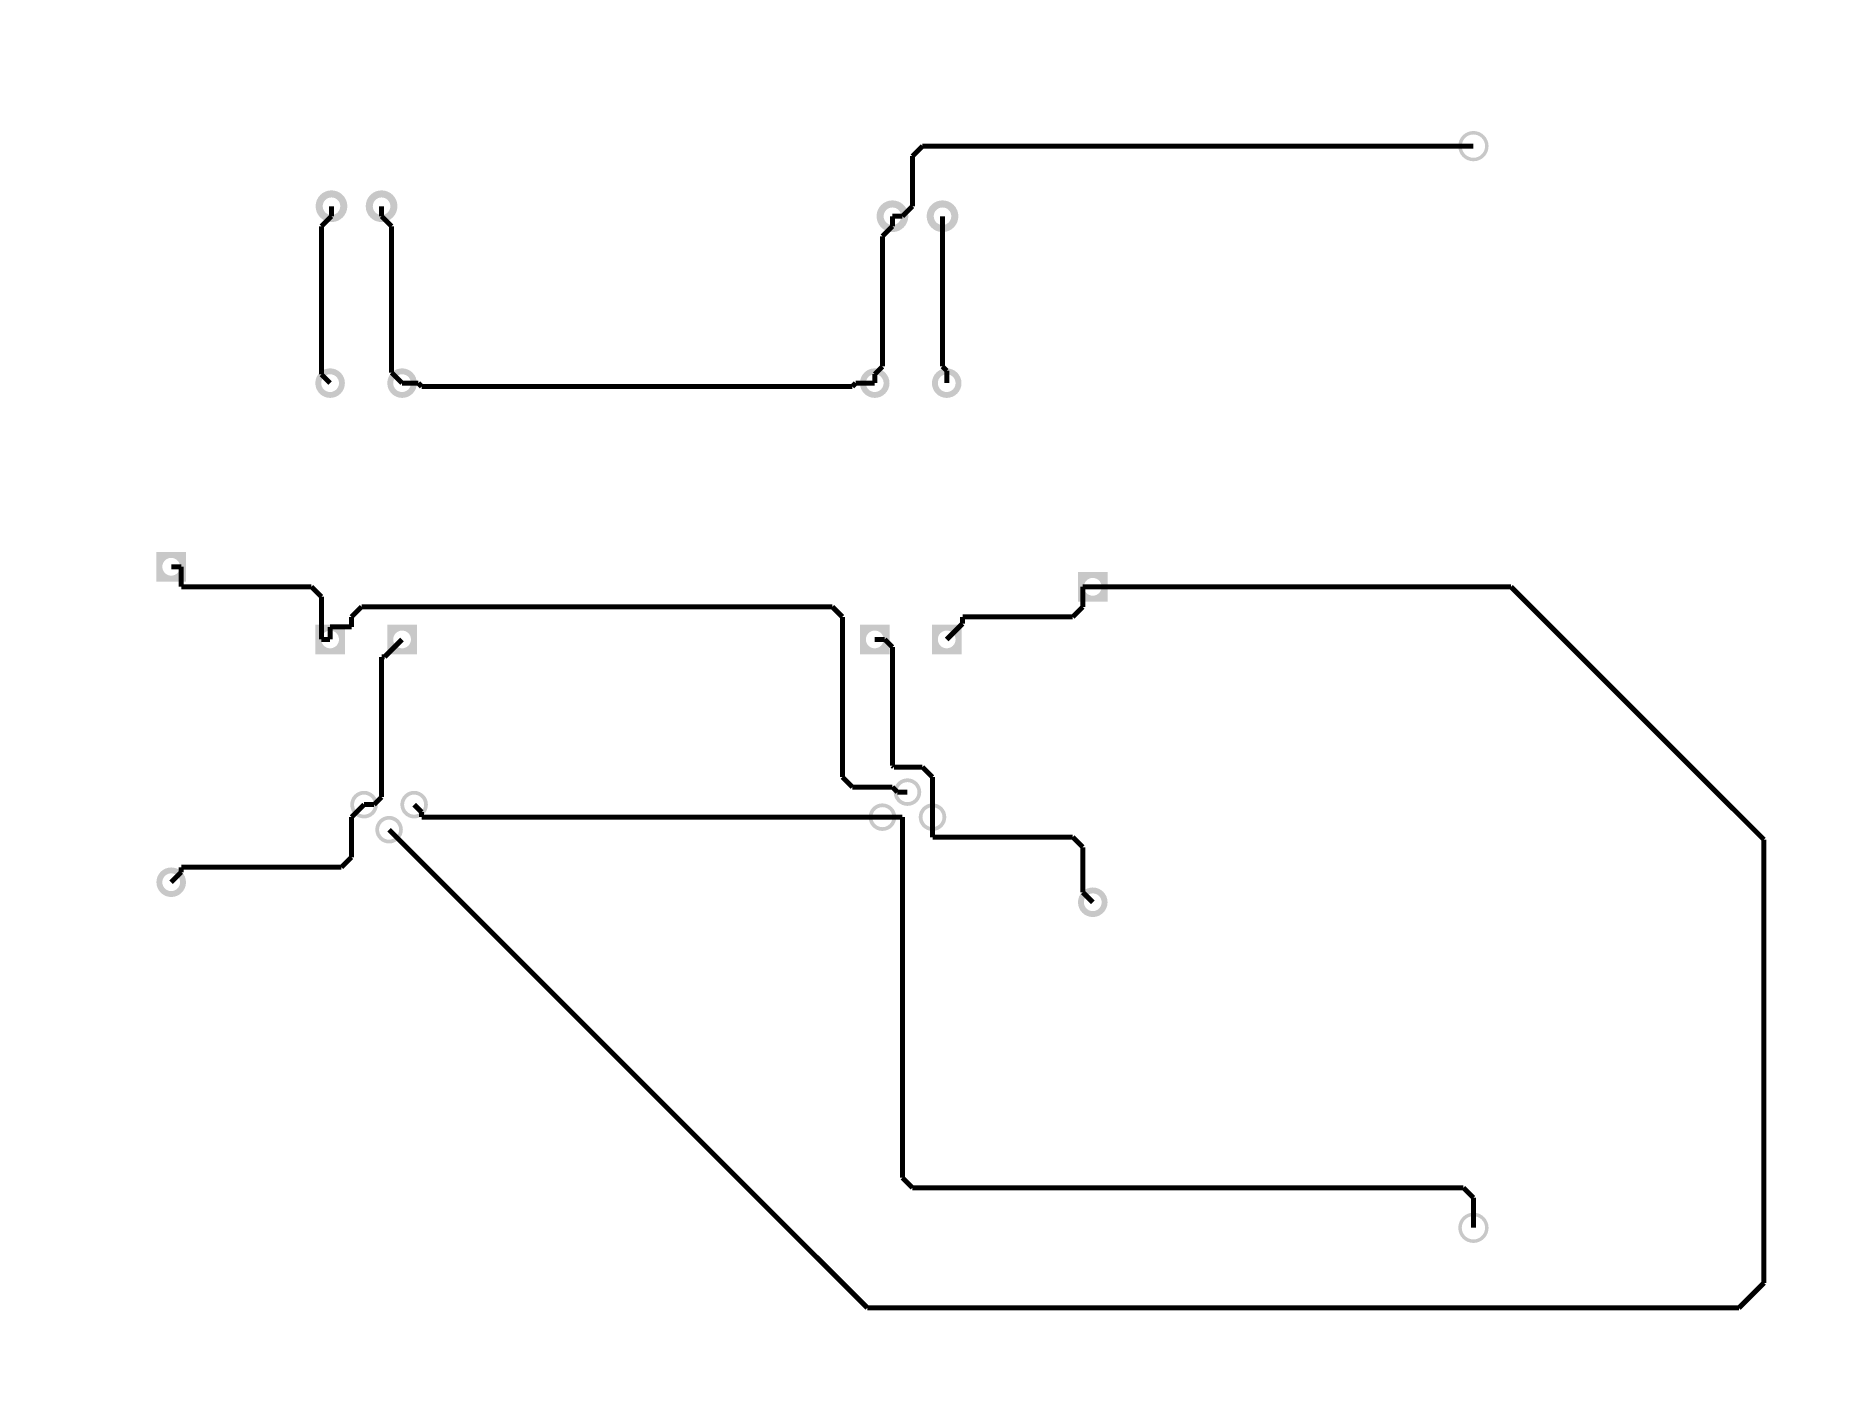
# Model space of a CAD drawing. Extents: x -10 to 3580, y 1260 to 3940.
import ezdxf

# ---------------------------------------------------------------- set-up
doc = ezdxf.new("R2010")
doc.units = 0
for name, color, linetype in [('BOARD_OUTLINE', 2, 'CONTINUOUS'), ('COPPER_BOTTOM', 1, 'CONTINUOUS'), ('COPPER_TOP', 3, 'CONTINUOUS')]:
    doc.layers.add(name, color=color, linetype=linetype)

msp = doc.modelspace()

# ---------------------------------------------------------------- hatches: boundary and pattern name
at = {"layer": 'COPPER_BOTTOM'}
h = msp.add_hatch(color=256, dxfattribs=at)
edge = h.paths.add_edge_path()
edge.add_arc((2860, 3720), 30.25, 0, 360)
edge = h.paths.add_edge_path()
edge.add_arc((2860, 3720), 23.25, 0, 360)
h = msp.add_hatch(color=256, dxfattribs=at)
edge = h.paths.add_edge_path()
edge.add_arc((580, 3600), 31.67, 0, 360)
edge = h.paths.add_edge_path()
edge.add_arc((580, 3600), 17.5, 0, 360)
h = msp.add_hatch(color=256, dxfattribs=at)
edge = h.paths.add_edge_path()
edge.add_arc((680, 3600), 31.67, 0, 360)
edge = h.paths.add_edge_path()
edge.add_arc((680, 3600), 17.5, 0, 360)
h = msp.add_hatch(color=256, dxfattribs=at)
edge = h.paths.add_edge_path()
edge.add_arc((1700, 3580), 31.67, 0, 360)
edge = h.paths.add_edge_path()
edge.add_arc((1700, 3580), 17.5, 0, 360)
h = msp.add_hatch(color=256, dxfattribs=at)
edge = h.paths.add_edge_path()
edge.add_arc((1800, 3580), 31.67, 0, 360)
edge = h.paths.add_edge_path()
edge.add_arc((1800, 3580), 17.5, 0, 360)
h = msp.add_hatch(color=256, dxfattribs=at)
edge = h.paths.add_edge_path()
edge.add_arc((577.268307, 3246.716535), 29.527559, 0, 360)
edge = h.paths.add_edge_path()
edge.add_arc((577.268307, 3246.716535), 17.716535, 0, 360)
h = msp.add_hatch(color=256, dxfattribs=at)
edge = h.paths.add_edge_path()
edge.add_arc((720.969055, 3246.716535), 29.527559, 0, 360)
edge = h.paths.add_edge_path()
edge.add_arc((720.969055, 3246.716535), 17.716535, 0, 360)
h = msp.add_hatch(color=256, dxfattribs=at)
edge = h.paths.add_edge_path()
edge.add_arc((1664.669803, 3246.716535), 29.527559, 0, 360)
edge = h.paths.add_edge_path()
edge.add_arc((1664.669803, 3246.716535), 17.716535, 0, 360)
h = msp.add_hatch(color=256, dxfattribs=at)
edge = h.paths.add_edge_path()
edge.add_arc((1808.370551, 3246.716535), 29.527559, 0, 360)
edge = h.paths.add_edge_path()
edge.add_arc((1808.370551, 3246.716535), 17.716535, 0, 360)
h = msp.add_hatch(color=256, dxfattribs=at)
edge = h.paths.add_edge_path()
edge.add_arc((260, 2880), 29.527559, 0, 360)
edge = h.paths.add_edge_path()
edge.add_arc((260, 2880), 17.716535, 0, 360)
h = msp.add_hatch(color=256, dxfattribs=at)
edge = h.paths.add_edge_path()
edge.add_arc((2100, 2840), 29.527559, 0, 360)
edge = h.paths.add_edge_path()
edge.add_arc((2100, 2840), 17.716535, 0, 360)
h = msp.add_hatch(color=256, dxfattribs=at)
edge = h.paths.add_edge_path()
edge.add_arc((577.268307, 2734.905512), 29.527559, 0, 360)
edge = h.paths.add_edge_path()
edge.add_arc((577.268307, 2734.905512), 17.716535, 0, 360)
h = msp.add_hatch(color=256, dxfattribs=at)
edge = h.paths.add_edge_path()
edge.add_arc((720.969055, 2734.905512), 29.527559, 0, 360)
edge = h.paths.add_edge_path()
edge.add_arc((720.969055, 2734.905512), 17.716535, 0, 360)
h = msp.add_hatch(color=256, dxfattribs=at)
edge = h.paths.add_edge_path()
edge.add_arc((1664.669803, 2734.905512), 29.527559, 0, 360)
edge = h.paths.add_edge_path()
edge.add_arc((1664.669803, 2734.905512), 17.716535, 0, 360)
h = msp.add_hatch(color=256, dxfattribs=at)
edge = h.paths.add_edge_path()
edge.add_arc((1808.370551, 2734.905512), 29.527559, 0, 360)
edge = h.paths.add_edge_path()
edge.add_arc((1808.370551, 2734.905512), 17.716535, 0, 360)
h = msp.add_hatch(color=256, dxfattribs=at)
edge = h.paths.add_edge_path()
edge.add_arc((1730, 2430), 27.5, 0, 360)
edge = h.paths.add_edge_path()
edge.add_arc((1730, 2430), 20, 0, 360)
h = msp.add_hatch(color=256, dxfattribs=at)
edge = h.paths.add_edge_path()
edge.add_arc((645, 2405), 27.5, 0, 360)
edge = h.paths.add_edge_path()
edge.add_arc((645, 2405), 20, 0, 360)
h = msp.add_hatch(color=256, dxfattribs=at)
edge = h.paths.add_edge_path()
edge.add_arc((745, 2405), 27.5, 0, 360)
edge = h.paths.add_edge_path()
edge.add_arc((745, 2405), 20, 0, 360)
h = msp.add_hatch(color=256, dxfattribs=at)
edge = h.paths.add_edge_path()
edge.add_arc((1680, 2380), 27.5, 0, 360)
edge = h.paths.add_edge_path()
edge.add_arc((1680, 2380), 20, 0, 360)
h = msp.add_hatch(color=256, dxfattribs=at)
edge = h.paths.add_edge_path()
edge.add_arc((1780, 2380), 27.5, 0, 360)
edge = h.paths.add_edge_path()
edge.add_arc((1780, 2380), 20, 0, 360)
h = msp.add_hatch(color=256, dxfattribs=at)
edge = h.paths.add_edge_path()
edge.add_arc((695, 2355), 27.5, 0, 360)
edge = h.paths.add_edge_path()
edge.add_arc((695, 2355), 20, 0, 360)
h = msp.add_hatch(color=256, dxfattribs=at)
edge = h.paths.add_edge_path()
edge.add_arc((260, 2250.07874), 29.527559, 0, 360)
edge = h.paths.add_edge_path()
edge.add_arc((260, 2250.07874), 17.716535, 0, 360)
h = msp.add_hatch(color=256, dxfattribs=at)
edge = h.paths.add_edge_path()
edge.add_arc((2100, 2210.07874), 29.527559, 0, 360)
edge = h.paths.add_edge_path()
edge.add_arc((2100, 2210.07874), 17.716535, 0, 360)
h = msp.add_hatch(color=256, dxfattribs=at)
edge = h.paths.add_edge_path()
edge.add_arc((2860, 1560), 30.25, 0, 360)
edge = h.paths.add_edge_path()
edge.add_arc((2860, 1560), 23.25, 0, 360)
at = {"layer": 'COPPER_TOP'}
h = msp.add_hatch(color=256, dxfattribs=at)
edge = h.paths.add_edge_path()
edge.add_arc((2860, 3720), 30.25, 0, 360)
edge = h.paths.add_edge_path()
edge.add_arc((2860, 3720), 23.25, 0, 360)
h = msp.add_hatch(color=256, dxfattribs=at)
edge = h.paths.add_edge_path()
edge.add_arc((580, 3600), 31.67, 0, 360)
edge = h.paths.add_edge_path()
edge.add_arc((580, 3600), 17.5, 0, 360)
h = msp.add_hatch(color=256, dxfattribs=at)
edge = h.paths.add_edge_path()
edge.add_arc((680, 3600), 31.67, 0, 360)
edge = h.paths.add_edge_path()
edge.add_arc((680, 3600), 17.5, 0, 360)
h = msp.add_hatch(color=256, dxfattribs=at)
edge = h.paths.add_edge_path()
edge.add_arc((1700, 3580), 31.67, 0, 360)
edge = h.paths.add_edge_path()
edge.add_arc((1700, 3580), 17.5, 0, 360)
h = msp.add_hatch(color=256, dxfattribs=at)
edge = h.paths.add_edge_path()
edge.add_arc((1800, 3580), 31.67, 0, 360)
edge = h.paths.add_edge_path()
edge.add_arc((1800, 3580), 17.5, 0, 360)
h = msp.add_hatch(color=256, dxfattribs=at)
edge = h.paths.add_edge_path()
edge.add_arc((577.268307, 3246.716535), 29.527559, 0, 360)
edge = h.paths.add_edge_path()
edge.add_arc((577.268307, 3246.716535), 17.716535, 0, 360)
h = msp.add_hatch(color=256, dxfattribs=at)
edge = h.paths.add_edge_path()
edge.add_arc((720.969055, 3246.716535), 29.527559, 0, 360)
edge = h.paths.add_edge_path()
edge.add_arc((720.969055, 3246.716535), 17.716535, 0, 360)
h = msp.add_hatch(color=256, dxfattribs=at)
edge = h.paths.add_edge_path()
edge.add_arc((1664.669803, 3246.716535), 29.527559, 0, 360)
edge = h.paths.add_edge_path()
edge.add_arc((1664.669803, 3246.716535), 17.716535, 0, 360)
h = msp.add_hatch(color=256, dxfattribs=at)
edge = h.paths.add_edge_path()
edge.add_arc((1808.370551, 3246.716535), 29.527559, 0, 360)
edge = h.paths.add_edge_path()
edge.add_arc((1808.370551, 3246.716535), 17.716535, 0, 360)
h = msp.add_hatch(color=256, dxfattribs=at)
h.paths.add_polyline_path([(230.472441, 2909.527559), (289.527559, 2909.527559), (289.527559, 2850.472441), (230.472441, 2850.472441)])
edge = h.paths.add_edge_path()
edge.add_arc((260, 2880), 17.716535, 0, 360)
h = msp.add_hatch(color=256, dxfattribs=at)
h.paths.add_polyline_path([(2070.472441, 2869.527559), (2129.527559, 2869.527559), (2129.527559, 2810.472441), (2070.472441, 2810.472441)])
edge = h.paths.add_edge_path()
edge.add_arc((2100, 2840), 17.716535, 0, 360)
h = msp.add_hatch(color=256, dxfattribs=at)
h.paths.add_polyline_path([(606.795866, 2705.377953), (547.740748, 2705.377953), (547.740748, 2764.433071), (606.795866, 2764.433071)])
edge = h.paths.add_edge_path()
edge.add_arc((577.268307, 2734.905512), 17.716535, 0, 360)
h = msp.add_hatch(color=256, dxfattribs=at)
h.paths.add_polyline_path([(750.496614, 2705.377953), (691.441496, 2705.377953), (691.441496, 2764.433071), (750.496614, 2764.433071)])
edge = h.paths.add_edge_path()
edge.add_arc((720.969055, 2734.905512), 17.716535, 0, 360)
h = msp.add_hatch(color=256, dxfattribs=at)
h.paths.add_polyline_path([(1694.197362, 2705.377953), (1635.142244, 2705.377953), (1635.142244, 2764.433071), (1694.197362, 2764.433071)])
edge = h.paths.add_edge_path()
edge.add_arc((1664.669803, 2734.905512), 17.716535, 0, 360)
h = msp.add_hatch(color=256, dxfattribs=at)
h.paths.add_polyline_path([(1837.89811, 2705.377953), (1778.842992, 2705.377953), (1778.842992, 2764.433071), (1837.89811, 2764.433071)])
edge = h.paths.add_edge_path()
edge.add_arc((1808.370551, 2734.905512), 17.716535, 0, 360)
h = msp.add_hatch(color=256, dxfattribs=at)
edge = h.paths.add_edge_path()
edge.add_arc((1730, 2430), 27.5, 0, 360)
edge = h.paths.add_edge_path()
edge.add_arc((1730, 2430), 20, 0, 360)
h = msp.add_hatch(color=256, dxfattribs=at)
edge = h.paths.add_edge_path()
edge.add_arc((645, 2405), 27.5, 0, 360)
edge = h.paths.add_edge_path()
edge.add_arc((645, 2405), 20, 0, 360)
h = msp.add_hatch(color=256, dxfattribs=at)
edge = h.paths.add_edge_path()
edge.add_arc((745, 2405), 27.5, 0, 360)
edge = h.paths.add_edge_path()
edge.add_arc((745, 2405), 20, 0, 360)
h = msp.add_hatch(color=256, dxfattribs=at)
edge = h.paths.add_edge_path()
edge.add_arc((1680, 2380), 27.5, 0, 360)
edge = h.paths.add_edge_path()
edge.add_arc((1680, 2380), 20, 0, 360)
h = msp.add_hatch(color=256, dxfattribs=at)
edge = h.paths.add_edge_path()
edge.add_arc((1780, 2380), 27.5, 0, 360)
edge = h.paths.add_edge_path()
edge.add_arc((1780, 2380), 20, 0, 360)
h = msp.add_hatch(color=256, dxfattribs=at)
edge = h.paths.add_edge_path()
edge.add_arc((695, 2355), 27.5, 0, 360)
edge = h.paths.add_edge_path()
edge.add_arc((695, 2355), 20, 0, 360)
h = msp.add_hatch(color=256, dxfattribs=at)
edge = h.paths.add_edge_path()
edge.add_arc((260, 2250.07874), 29.527559, 0, 360)
edge = h.paths.add_edge_path()
edge.add_arc((260, 2250.07874), 17.716535, 0, 360)
h = msp.add_hatch(color=256, dxfattribs=at)
edge = h.paths.add_edge_path()
edge.add_arc((2100, 2210.07874), 29.527559, 0, 360)
edge = h.paths.add_edge_path()
edge.add_arc((2100, 2210.07874), 17.716535, 0, 360)
h = msp.add_hatch(color=256, dxfattribs=at)
edge = h.paths.add_edge_path()
edge.add_arc((2860, 1560), 30.25, 0, 360)
edge = h.paths.add_edge_path()
edge.add_arc((2860, 1560), 23.25, 0, 360)

# ---------------------------------------------------------------- linework, layer by layer
at = {"layer": 'BOARD_OUTLINE', "color": 2, "const_width": 0.000039}
for points in [[(3580.012323, 3940), (-10.039528, 3940)], [(-10.039528, 3940), (-10.039528, 1259.98122)], [(3580.012323, 1259.98122), (3580.012323, 3940)], [(-10.039528, 1259.98122), (3580.012323, 1259.98122)]]:
    msp.add_lwpolyline(points, dxfattribs=at)
at = {"layer": 'COPPER_BOTTOM', "color": 1, "const_width": 10}
for points in [[(1760, 3720), (1740, 3700)], [(1740, 3700), (1740, 3600)], [(2860, 3720), (1760, 3720)], [(580, 3600), (580, 3580)], [(680, 3580), (680, 3600)], [(1740, 3600), (1720, 3580)], [(580, 3580), (560, 3560)], [(560, 3560), (560, 3263.984843)], [(700, 3560), (680, 3580)], [(700, 3267.685591), (700, 3560)], [(1700, 3560), (1680, 3540)], [(1720, 3580), (1700, 3580)], [(1700, 3580), (1700, 3560)], [(1800, 3580), (1800, 3280)], [(1680, 3540), (1680, 3280)], [(560, 3263.984843), (577.268307, 3246.716535)], [(720.969055, 3246.716535), (700, 3267.685591)], [(1680, 3280), (1664.669803, 3264.669803)], [(1664.669803, 3264.669803), (1664.669803, 3246.716535)], [(1800, 3280), (1808.370551, 3271.629449)], [(1808.370551, 3271.629449), (1808.370551, 3246.716535)], [(753.283465, 3246.716535), (720.969055, 3246.716535)], [(760, 3240), (753.283465, 3246.716535)], [(1620, 3240), (760, 3240)], [(1626.716535, 3246.716535), (1620, 3240)], [(1664.669803, 3246.716535), (1626.716535, 3246.716535)], [(280, 2880), (260, 2880)], [(280, 2840), (280, 2880)], [(540, 2840), (280, 2840)], [(560, 2820), (540, 2840)], [(2100, 2840), (2080, 2840)], [(2080, 2840), (2080, 2800)], [(2935, 2840), (2100, 2840)], [(3440, 2335), (2935, 2840)], [(560, 2734.905512), (560, 2820)], [(640, 2800), (620, 2780)], [(1580, 2800), (640, 2800)], [(1600, 2780), (1580, 2800)], [(2080, 2800), (2060, 2780)], [(620, 2760), (577.268307, 2760)], [(577.268307, 2760), (577.268307, 2734.905512)], [(620, 2780), (620, 2760)], [(1600, 2460), (1600, 2780)], [(1840, 2766.534961), (1808.370551, 2734.905512)], [(2060, 2780), (1840, 2780)], [(1840, 2780), (1840, 2766.534961)], [(577.268307, 2734.905512), (560, 2734.905512)], [(720.969055, 2734.905512), (686.063543, 2700)], [(1684.669685, 2734.905512), (1664.669803, 2734.905512)], [(1700, 2719.575197), (1684.669685, 2734.905512)], [(686.063543, 2700), (680, 2700)], [(680, 2700), (680, 2420)], [(1700, 2482.928898), (1700, 2719.575197)], [(1700, 2482.928898), (1702.928898, 2480)], [(1760, 2480), (1702.928898, 2480)], [(1780, 2460), (1760, 2480)], [(1620, 2440), (1600, 2460)], [(1700, 2440), (1620, 2440)], [(1710, 2430), (1700, 2440)], [(1780, 2380), (1780, 2460)], [(645, 2405), (620, 2380)], [(665, 2405), (645, 2405)], [(680, 2420), (665, 2405)], [(760, 2390), (745, 2405)], [(1730, 2430), (1710, 2430)], [(620, 2380), (620, 2300)], [(760, 2380), (760, 2390)], [(1680, 2380), (760, 2380)], [(1720, 2380), (1680, 2380)], [(1720, 1660), (1720, 2380)], [(1780, 2340), (1780, 2380)], [(695, 2355), (1650, 1400)], [(2060, 2340), (1780, 2340)], [(2080, 2320), (2060, 2340)], [(3440, 1450), (3440, 2335)], [(620, 2300), (600, 2280)], [(2080, 2230.07874), (2080, 2320)], [(280, 2270.07874), (260, 2250.07874)], [(280, 2280), (280, 2270.07874)], [(280, 2280), (600, 2280)], [(2100, 2210.07874), (2080, 2230.07874)], [(1740, 1640), (1720, 1660)], [(2840, 1640), (1740, 1640)], [(2860, 1620), (2840, 1640)], [(2860, 1560), (2860, 1620)], [(3390, 1400), (3440, 1450)], [(1650, 1400), (3390, 1400)]]:
    msp.add_lwpolyline(points, dxfattribs=at)

doc.saveas('drawing.dxf')
